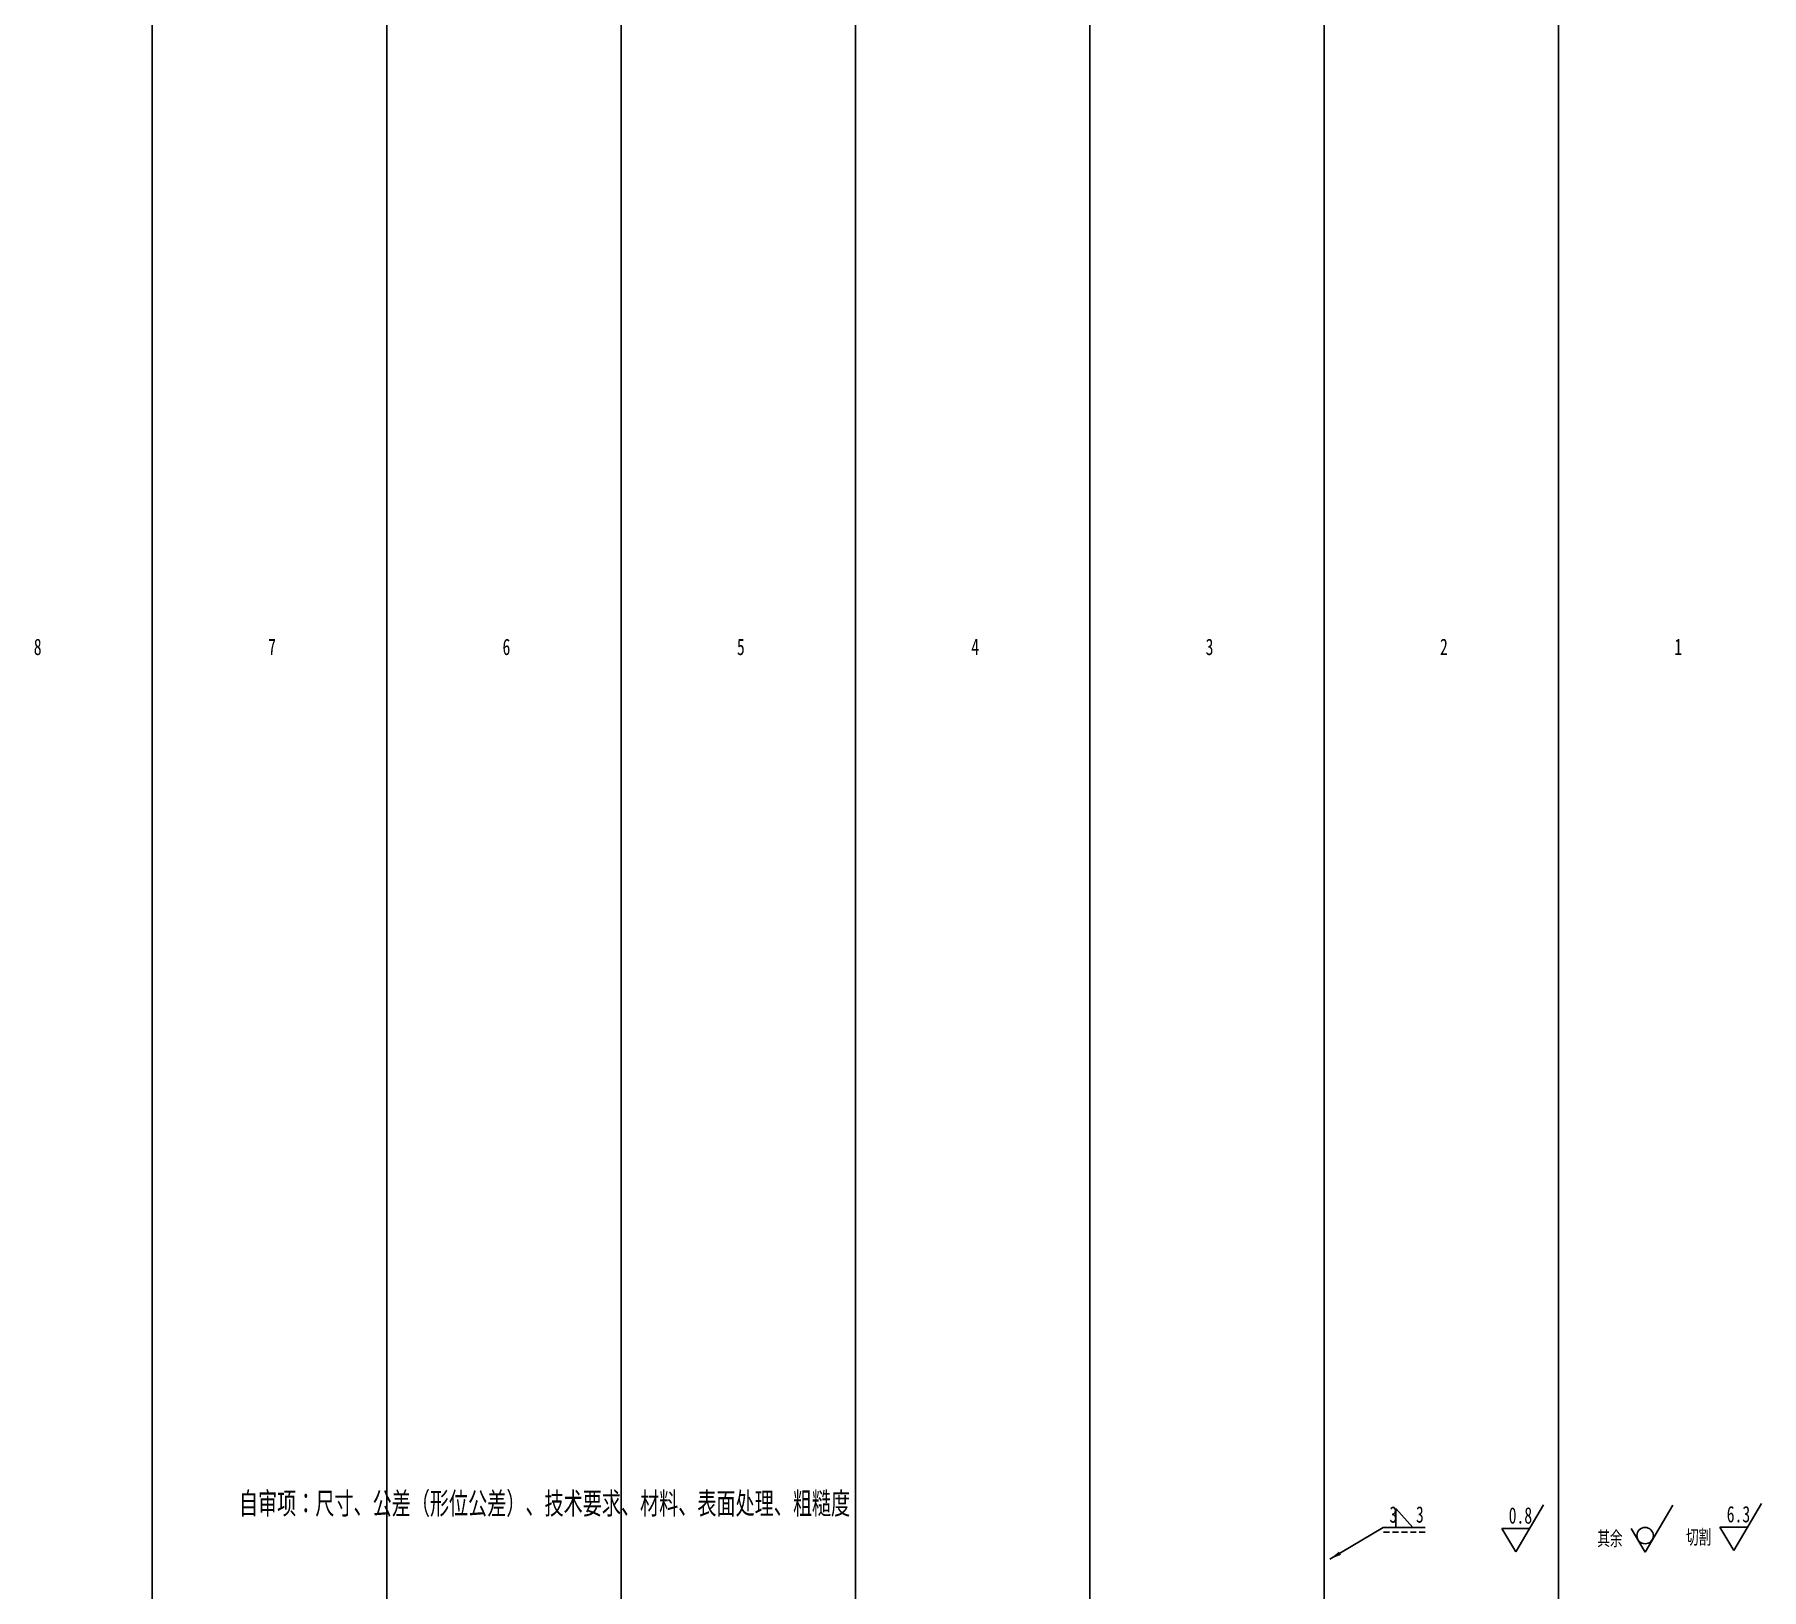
# Model space of a CAD drawing. Extents: x -990 to 1410, y -990 to 1287.
# Drawn here: x 34.9 to 403.3, y 308.9 to 640.8 of the extents above; entities that cross this region are included whole.
import ezdxf

# ---------------------------------------------------------------- set-up
doc = ezdxf.new("R2010")
doc.units = 0
doc.linetypes.add('SLD-DASHED', pattern=[1.905, 1.27, -0.635])
doc.linetypes.add('SLD-SOLID', pattern=[0])
doc.layers.get('0').update_dxf_attribs({"linetype": 'CONTINUOUS'})
doc.layers.add('FORMAT', color=7, linetype='SLD-SOLID')
doc.styles.add('SLDTEXTSTYLE0', font='TXT', dxfattribs={"width": 0.7})
doc.styles.add('SLDTEXTSTYLE2', font='TXT', dxfattribs={"width": 0.7, "bigfont": 'bigfont'})
doc.dimstyles.new('SLDDIMSTYLE0', dxfattribs={"dimtxt": 0.18, "dimasz": 2.5, "dimexe": 0, "dimexo": 0.0625, "dimgap": 0, "dimtad": 0, "dimtih": 1, "dimtoh": 1, "dimdec": 0, "dimrnd": 1e-09, "dimzin": 0, "dimtxsty": 'STANDARD', "dimsah": 1, "dimcen": 0.09, "dimazin": 3, "dimtfac": 2.5, "dimtdec": 0, "dimtofl": 0, "dimtmove": 0, "dimatfit": 3, "dimtolj": 1, "dimtzin": 0})

# ---------------------------------------------------------------- blocks, each defined once
blk = doc.blocks.new('SW_SFSYMBOL_0')
at = {"layer": 'FORMAT', "color": 0}
for q in [(16.1, 10), (7.25, 5)]:
    blk.add_line((10.2, 0), q, dxfattribs=at)
blk.add_circle((10.2, 3.5), 1.75, dxfattribs=at)
at = {"layer": 'FORMAT', "color": 0, "insert": (0, 4.51), "char_height": 3.5, "attachment_point": 1, "style": 'SLDTEXTSTYLE2'}
blk.add_mtext('\\M+191B4\\M+1975D', dxfattribs=at)
blk = doc.blocks.new('SW_SFSYMBOL_1')
at = {"layer": 'FORMAT', "color": 0}
for p, q in [((1.51, -5), (7.41, 5)), ((1.51, -5), (-1.44, 0)), ((4.46, 0), (-1.44, 0))]:
    blk.add_line(p, q, dxfattribs=at)
at = {"layer": 'FORMAT', "color": 0, "char_height": 3.5, "attachment_point": 1}
for s, insert, style in [('6.3', (0, 4.51), 'SLDTEXTSTYLE0'), ('\\M+190D8\\M+18A84', (-8.69, -0.49), 'SLDTEXTSTYLE2')]:
    blk.add_mtext(s, dxfattribs=dict(at, insert=insert, style=style))
blk = doc.blocks.new('SW_SFSYMBOL_2')
at = {"layer": 'FORMAT', "color": 0}
for p, q in [((1.51, -5), (7.41, 5)), ((1.51, -5), (-1.44, 0)), ((4.46, 0), (-1.44, 0))]:
    blk.add_line(p, q, dxfattribs=at)
at = {"layer": 'FORMAT', "color": 0, "insert": (0, 4.51), "char_height": 3.5, "attachment_point": 1, "style": 'SLDTEXTSTYLE0'}
blk.add_mtext('0.8', dxfattribs=at)
blk = doc.blocks.new('SW_SYMBOL_WELD_FILL')
at = {"layer": 'FORMAT', "color": 0}
for p, q in [((100, 0), (100, 900)), ((100, 900), (900, 0)), ((100, 0), (900, 0))]:
    blk.add_line(p, q, dxfattribs=at)
blk = doc.blocks.new('SW_WELDSYMBOL_0')
at = {"layer": 'FORMAT', "color": 0}
blk.add_line((8.95, 0), (0, 0), dxfattribs=at)
at = {"layer": 'FORMAT', "color": 0, "linetype": 'SLD-DASHED'}
blk.add_line((8.95, -1), (0, -1), dxfattribs=at)
at = {"layer": 'FORMAT', "color": 0, "xscale": 0.004511737089201878, "yscale": 0.004511737089201878, "zscale": 0.004511737089201878}
blk.add_blockref('SW_SYMBOL_WELD_FILL', (2.21, 0), dxfattribs=at)
at = {"layer": 'FORMAT', "color": 0, "char_height": 3.5, "attachment_point": 1, "style": 'SLDTEXTSTYLE0'}
for insert in [(1.31, 4.51), (6.97, 4.51)]:
    blk.add_mtext('3', dxfattribs=dict(at, insert=insert))

msp = doc.modelspace()

# ---------------------------------------------------------------- linework, layer by layer
at = {"color": 7, "linetype": 'SLD-SOLID'}
for p, q in [((210, -712.999), (210, 1286.999)), ((60, 10), (60, 1010)), ((110, 10), (110, 1010)), ((160, 10), (160, 1010)), ((210, 1009.999), (210, -989.999)), ((260, 10), (260, 1010)), ((310, 10), (310, 1010)), ((360, 10), (360, 1010))]:
    msp.add_line(p, q, dxfattribs=at)

# ---------------------------------------------------------------- block references
at = {"layer": 'FORMAT'}
for name, p in [('SW_WELDSYMBOL_0', (322.60850674, 322.19208342)), ('SW_SFSYMBOL_2', (349.36291025, 321.98975305)), ('SW_SFSYMBOL_0', (368.26994767, 316.94355683)), ('SW_SFSYMBOL_1', (395.88115784, 322.26274342))]:
    msp.add_blockref(name, p, dxfattribs=at)

# ---------------------------------------------------------------- texts
at = {"color": 7, "linetype": 'CONTINUOUS', "char_height": 3.5, "attachment_point": 2, "style": 'SLDTEXTSTYLE0'}
for s, insert in [('8', (35.54687502, 511.85173728)), ('7', (85.54687502, 511.85173728)), ('6', (135.54687502, 511.85173728)), ('5', (185.54444444, 511.85173728)), ('4', (235.54444444, 511.85173728)), ('3', (285.54444444, 511.85173728)), ('2', (335.54444444, 511.85173728)), ('1', (385.54444444, 511.85173728))]:
    msp.add_mtext(s, dxfattribs=dict(at, insert=insert))
at = {"layer": 'FORMAT', "insert": (143.67797407, 329.7880548), "char_height": 5.29166666667, "attachment_point": 2, "style": 'SLDTEXTSTYLE2'}
msp.add_mtext('\\M+18EA9审项\\M+18146\\M+18EDA\\M+190A1\\M+18141\\M+18CF6\\M+18DB7\\M+18169\\M+18C60\\M+188CA\\M+18CF6\\M+18DB7\\M+1816A\\M+18141\\M+18B5A术\\M+19776\\M+18B81\\M+18141\\M+18DDE\\M+197BF\\M+18141\\M+1955C\\M+196CA处\\M+1979D\\M+18141\\M+19165糙\\M+19378', dxfattribs=at)

# ---------------------------------------------------------------- leaders
at = {"layer": 'FORMAT'}
msp.add_leader([(311.21863836, 315.41079836), (322.60850674, 322.19208342)], dimstyle='SLDDIMSTYLE0', dxfattribs=at)

doc.saveas('drawing.dxf')
